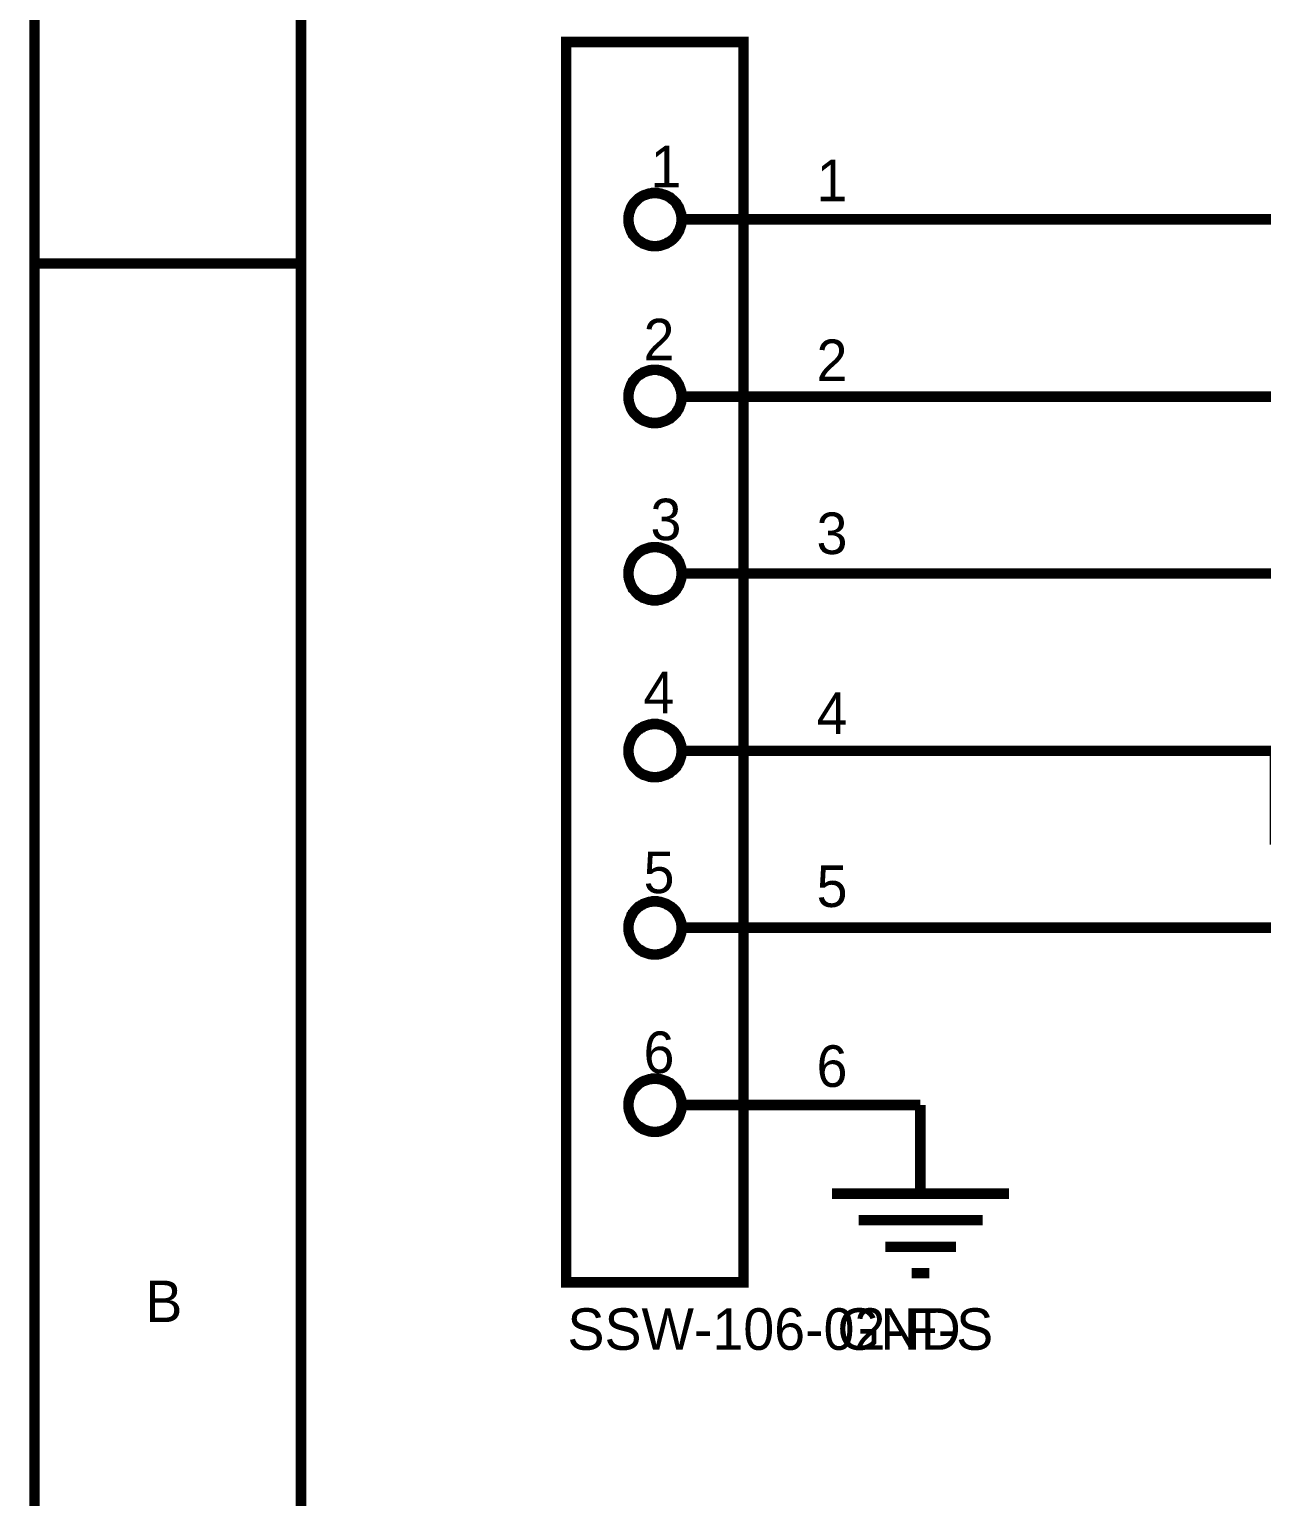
# Model space of a CAD drawing. Header units: inches. Extents: x 0 to 569, y 0 to 432.
# Drawn here: x -0.15 to 35.19, y 72.58 to 114.66 of the extents above; entities that cross this region are included whole.
import ezdxf

# ---------------------------------------------------------------- set-up
doc = ezdxf.new("R2010")
doc.units = ezdxf.units.IN
doc.layers.add('Sheet', color=255, linetype='Continuous')

msp = doc.modelspace()

# ---------------------------------------------------------------- linework, layer by layer
at = {"layer": 'Sheet'}
for points in [[(0, 431.8, 0.3, 0.3, 0), (558.8, 431.8, 0.3, 0.3, 0), (558.8, 0, 0.3, 0.3, 0), (0, 0, 0.3, 0.3, 0), (0, 431.8, 0.3, 0.3, 0)], [(0, 431.8, 0.0991, 0.0991, 0), (0, 0, 0.0991, 0.0991, 0), (558.8, 0, 0.0991, 0.0991, 0), (558.8, 431.8, 0.0991, 0.0991, 0), (0, 431.8, 0.0991, 0.0991, 0), (0, 431.8, 0.0991, 0.0991, 0)], [(7.64, 424.16, 0.3, 0.3, 0), (551.185, 424.16, 0.3, 0.3, 0), (551.185, 7.615, 0.3, 0.3, 0), (7.64, 7.615, 0.3, 0.3, 0), (7.64, 424.16, 0.3, 0.3, 0)], [(7.64, 424.16, 0.0991, 0.0991, 0), (7.64, 7.615, 0.0991, 0.0991, 0), (551.185, 7.615, 0.0991, 0.0991, 0), (551.185, 424.16, 0.0991, 0.0991, 0), (7.64, 424.16, 0.0991, 0.0991, 0), (7.64, 424.16, 0.0991, 0.0991, 0)], [(15.242, 114.3, 0.3, 0.3, 0), (20.327, 114.3, 0.3, 0.3, 0), (20.327, 78.73, 0.3, 0.3, 0), (15.242, 78.73, 0.3, 0.3, 0), (15.242, 114.3, 0.3, 0.3, 0)], [(15.242, 114.3, 0.0991, 0.0991, 0), (15.242, 78.73, 0.0991, 0.0991, 0), (20.327, 78.73, 0.0991, 0.0991, 0), (20.327, 114.3, 0.0991, 0.0991, 0), (15.242, 114.3, 0.0991, 0.0991, 0), (15.242, 114.3, 0.0991, 0.0991, 0)]]:
    msp.add_lwpolyline(points, format="xyseb", close=True, dxfattribs=at)
for points in [[(0, 0.025, 0.3, 0.3, 0), (0, 431.8, 0.3, 0.3, 0)], [(7.64, 7.64, 0.3, 0.3, 0), (7.64, 424.16, 0.3, 0.3, 0)], [(25.4, 88.9, 0.3, 0.3, 0), (43.185, 88.9, 0.3, 0.3, 0), (43.185, 121.915, 0.3, 0.3, 0), (53.342, 121.915, 0.3, 0.3, 0), (53.342, 119.373, 0.3, 0.3, 0)], [(17.028, 109.215, 0.3, 0.3, 0), (17.028, 109.252, 0.3, 0.3, 0), (17.028, 109.289, 0.3, 0.3, 0), (17.041, 109.327, 0.3, 0.3, 0), (17.041, 109.364, 0.3, 0.3, 0), (17.053, 109.401, 0.3, 0.3, 0), (17.066, 109.438, 0.3, 0.3, 0), (17.078, 109.475, 0.3, 0.3, 0), (17.09, 109.513, 0.3, 0.3, 0), (17.103, 109.55, 0.3, 0.3, 0), (17.115, 109.575, 0.3, 0.3, 0), (17.14, 109.612, 0.3, 0.3, 0), (17.152, 109.637, 0.3, 0.3, 0), (17.177, 109.674, 0.3, 0.3, 0), (17.202, 109.699, 0.3, 0.3, 0), (17.227, 109.724, 0.3, 0.3, 0), (17.252, 109.748, 0.3, 0.3, 0), (17.276, 109.773, 0.3, 0.3, 0), (17.301, 109.798, 0.3, 0.3, 0), (17.326, 109.823, 0.3, 0.3, 0), (17.363, 109.848, 0.3, 0.3, 0), (17.388, 109.86, 0.3, 0.3, 0), (17.425, 109.885, 0.3, 0.3, 0), (17.45, 109.897, 0.3, 0.3, 0), (17.487, 109.91, 0.3, 0.3, 0), (17.525, 109.922, 0.3, 0.3, 0), (17.562, 109.934, 0.3, 0.3, 0), (17.599, 109.947, 0.3, 0.3, 0), (17.636, 109.959, 0.3, 0.3, 0), (17.673, 109.959, 0.3, 0.3, 0), (17.711, 109.972, 0.3, 0.3, 0), (17.748, 109.972, 0.3, 0.3, 0), (17.785, 109.972, 0.3, 0.3, 0)], [(17.785, 109.972, 0.3, 0.3, 0), (17.785, 109.972, 0.3, 0.3, 0)], [(17.785, 109.972, 0.3, 0.3, 0), (17.822, 109.972, 0.3, 0.3, 0), (17.859, 109.972, 0.3, 0.3, 0), (17.897, 109.959, 0.3, 0.3, 0), (17.934, 109.959, 0.3, 0.3, 0), (17.971, 109.947, 0.3, 0.3, 0), (18.008, 109.934, 0.3, 0.3, 0), (18.045, 109.922, 0.3, 0.3, 0), (18.083, 109.91, 0.3, 0.3, 0), (18.12, 109.897, 0.3, 0.3, 0), (18.145, 109.885, 0.3, 0.3, 0), (18.182, 109.86, 0.3, 0.3, 0), (18.219, 109.848, 0.3, 0.3, 0), (18.244, 109.823, 0.3, 0.3, 0), (18.269, 109.798, 0.3, 0.3, 0), (18.306, 109.773, 0.3, 0.3, 0), (18.331, 109.748, 0.3, 0.3, 0), (18.355, 109.724, 0.3, 0.3, 0), (18.38, 109.699, 0.3, 0.3, 0), (18.405, 109.674, 0.3, 0.3, 0), (18.417, 109.637, 0.3, 0.3, 0), (18.442, 109.612, 0.3, 0.3, 0), (18.455, 109.575, 0.3, 0.3, 0), (18.479, 109.55, 0.3, 0.3, 0), (18.492, 109.513, 0.3, 0.3, 0), (18.504, 109.475, 0.3, 0.3, 0), (18.517, 109.438, 0.3, 0.3, 0), (18.529, 109.401, 0.3, 0.3, 0), (18.542, 109.364, 0.3, 0.3, 0), (18.542, 109.327, 0.3, 0.3, 0), (18.554, 109.289, 0.3, 0.3, 0), (18.554, 109.252, 0.3, 0.3, 0), (18.554, 109.215, 0.3, 0.3, 0)], [(17.785, 108.446, 0.3, 0.3, 0), (17.748, 108.446, 0.3, 0.3, 0), (17.711, 108.446, 0.3, 0.3, 0), (17.673, 108.458, 0.3, 0.3, 0), (17.636, 108.458, 0.3, 0.3, 0), (17.599, 108.471, 0.3, 0.3, 0), (17.562, 108.483, 0.3, 0.3, 0), (17.525, 108.496, 0.3, 0.3, 0), (17.487, 108.508, 0.3, 0.3, 0), (17.45, 108.521, 0.3, 0.3, 0), (17.425, 108.545, 0.3, 0.3, 0), (17.388, 108.558, 0.3, 0.3, 0), (17.363, 108.583, 0.3, 0.3, 0), (17.326, 108.595, 0.3, 0.3, 0), (17.301, 108.62, 0.3, 0.3, 0), (17.276, 108.645, 0.3, 0.3, 0), (17.252, 108.669, 0.3, 0.3, 0), (17.227, 108.694, 0.3, 0.3, 0), (17.202, 108.731, 0.3, 0.3, 0), (17.177, 108.756, 0.3, 0.3, 0), (17.152, 108.781, 0.3, 0.3, 0), (17.14, 108.818, 0.3, 0.3, 0), (17.115, 108.855, 0.3, 0.3, 0), (17.103, 108.88, 0.3, 0.3, 0), (17.09, 108.917, 0.3, 0.3, 0), (17.078, 108.955, 0.3, 0.3, 0), (17.066, 108.992, 0.3, 0.3, 0), (17.053, 109.029, 0.3, 0.3, 0), (17.041, 109.066, 0.3, 0.3, 0), (17.041, 109.103, 0.3, 0.3, 0), (17.028, 109.141, 0.3, 0.3, 0), (17.028, 109.178, 0.3, 0.3, 0), (17.028, 109.215, 0.3, 0.3, 0)], [(17.028, 109.215, 0.3, 0.3, 0), (17.028, 109.215, 0.3, 0.3, 0)], [(18.554, 109.215, 0.3, 0.3, 0), (18.554, 109.178, 0.3, 0.3, 0), (18.554, 109.141, 0.3, 0.3, 0), (18.542, 109.103, 0.3, 0.3, 0), (18.542, 109.066, 0.3, 0.3, 0), (18.529, 109.029, 0.3, 0.3, 0), (18.517, 108.992, 0.3, 0.3, 0), (18.504, 108.955, 0.3, 0.3, 0), (18.492, 108.917, 0.3, 0.3, 0), (18.479, 108.88, 0.3, 0.3, 0), (18.455, 108.855, 0.3, 0.3, 0), (18.442, 108.818, 0.3, 0.3, 0), (18.417, 108.781, 0.3, 0.3, 0), (18.405, 108.756, 0.3, 0.3, 0), (18.38, 108.731, 0.3, 0.3, 0), (18.355, 108.694, 0.3, 0.3, 0), (18.331, 108.669, 0.3, 0.3, 0), (18.306, 108.645, 0.3, 0.3, 0), (18.269, 108.62, 0.3, 0.3, 0), (18.244, 108.595, 0.3, 0.3, 0), (18.219, 108.583, 0.3, 0.3, 0), (18.182, 108.558, 0.3, 0.3, 0), (18.145, 108.545, 0.3, 0.3, 0), (18.12, 108.521, 0.3, 0.3, 0), (18.083, 108.508, 0.3, 0.3, 0), (18.045, 108.496, 0.3, 0.3, 0), (18.008, 108.483, 0.3, 0.3, 0), (17.971, 108.471, 0.3, 0.3, 0), (17.934, 108.458, 0.3, 0.3, 0), (17.897, 108.458, 0.3, 0.3, 0), (17.859, 108.446, 0.3, 0.3, 0), (17.822, 108.446, 0.3, 0.3, 0), (17.785, 108.446, 0.3, 0.3, 0)], [(18.554, 109.215, 0.3, 0.3, 0), (18.554, 109.215, 0.3, 0.3, 0), (18.554, 109.215, 0.3, 0.3, 0), (18.554, 109.215, 0.3, 0.3, 0), (18.554, 109.215, 0.3, 0.3, 0), (18.554, 109.215, 0.3, 0.3, 0), (18.554, 109.215, 0.3, 0.3, 0), (18.554, 109.215, 0.3, 0.3, 0), (18.554, 109.215, 0.3, 0.3, 0), (18.554, 109.215, 0.3, 0.3, 0), (18.554, 109.215, 0.3, 0.3, 0), (18.554, 109.215, 0.3, 0.3, 0), (18.554, 109.215, 0.3, 0.3, 0), (18.554, 109.215, 0.3, 0.3, 0), (18.554, 109.215, 0.3, 0.3, 0), (18.554, 109.215, 0.3, 0.3, 0), (18.554, 109.215, 0.3, 0.3, 0), (18.554, 109.215, 0.3, 0.3, 0), (18.554, 109.215, 0.3, 0.3, 0), (18.554, 109.215, 0.3, 0.3, 0), (18.554, 109.215, 0.3, 0.3, 0), (18.554, 109.215, 0.3, 0.3, 0), (18.554, 109.215, 0.3, 0.3, 0), (18.554, 109.215, 0.3, 0.3, 0), (18.554, 109.215, 0.3, 0.3, 0), (18.554, 109.215, 0.3, 0.3, 0), (18.554, 109.215, 0.3, 0.3, 0), (18.554, 109.215, 0.3, 0.3, 0), (18.554, 109.215, 0.3, 0.3, 0), (18.554, 109.215, 0.3, 0.3, 0), (18.554, 109.215, 0.3, 0.3, 0), (18.554, 109.215, 0.3, 0.3, 0), (18.554, 109.215, 0.3, 0.3, 0)], [(18.554, 109.215, 0.3, 0.3, 0), (18.554, 109.215, 0.3, 0.3, 0)], [(18.554, 109.215, 0.3, 0.3, 0), (20.327, 109.215, 0.3, 0.3, 0)], [(20.327, 109.215, 0.3, 0.3, 0), (25.4, 109.215, 0.3, 0.3, 0)], [(25.4, 109.215, 0.3, 0.3, 0), (40.642, 109.215, 0.3, 0.3, 0), (40.642, 106.673, 0.3, 0.3, 0), (45.727, 106.673, 0.3, 0.3, 0)], [(0, 107.95, 0.3, 0.3, 0), (7.627, 107.95, 0.3, 0.3, 0)], [(7.627, 107.95, 0.3, 0.3, 0), (0, 107.95, 0.3, 0.3, 0)], [(17.028, 104.13, 0.3, 0.3, 0), (17.028, 104.167, 0.3, 0.3, 0), (17.028, 104.204, 0.3, 0.3, 0), (17.041, 104.242, 0.3, 0.3, 0), (17.041, 104.279, 0.3, 0.3, 0), (17.053, 104.316, 0.3, 0.3, 0), (17.066, 104.353, 0.3, 0.3, 0), (17.078, 104.391, 0.3, 0.3, 0), (17.09, 104.428, 0.3, 0.3, 0), (17.103, 104.465, 0.3, 0.3, 0), (17.115, 104.49, 0.3, 0.3, 0), (17.14, 104.527, 0.3, 0.3, 0), (17.152, 104.564, 0.3, 0.3, 0), (17.177, 104.589, 0.3, 0.3, 0), (17.202, 104.614, 0.3, 0.3, 0), (17.227, 104.651, 0.3, 0.3, 0), (17.252, 104.676, 0.3, 0.3, 0), (17.276, 104.701, 0.3, 0.3, 0), (17.301, 104.725, 0.3, 0.3, 0), (17.326, 104.75, 0.3, 0.3, 0), (17.363, 104.763, 0.3, 0.3, 0), (17.388, 104.787, 0.3, 0.3, 0), (17.425, 104.8, 0.3, 0.3, 0), (17.45, 104.825, 0.3, 0.3, 0), (17.487, 104.837, 0.3, 0.3, 0), (17.525, 104.849, 0.3, 0.3, 0), (17.562, 104.862, 0.3, 0.3, 0), (17.599, 104.874, 0.3, 0.3, 0), (17.636, 104.887, 0.3, 0.3, 0), (17.673, 104.887, 0.3, 0.3, 0), (17.711, 104.899, 0.3, 0.3, 0), (17.748, 104.899, 0.3, 0.3, 0), (17.785, 104.899, 0.3, 0.3, 0)], [(17.785, 104.899, 0.3, 0.3, 0), (17.785, 104.899, 0.3, 0.3, 0)], [(17.785, 104.899, 0.3, 0.3, 0), (17.822, 104.899, 0.3, 0.3, 0), (17.859, 104.899, 0.3, 0.3, 0), (17.897, 104.887, 0.3, 0.3, 0), (17.934, 104.887, 0.3, 0.3, 0), (17.971, 104.874, 0.3, 0.3, 0), (18.008, 104.862, 0.3, 0.3, 0), (18.045, 104.849, 0.3, 0.3, 0), (18.083, 104.837, 0.3, 0.3, 0), (18.12, 104.825, 0.3, 0.3, 0), (18.145, 104.8, 0.3, 0.3, 0), (18.182, 104.787, 0.3, 0.3, 0), (18.219, 104.763, 0.3, 0.3, 0), (18.244, 104.75, 0.3, 0.3, 0), (18.269, 104.725, 0.3, 0.3, 0), (18.306, 104.701, 0.3, 0.3, 0), (18.331, 104.676, 0.3, 0.3, 0), (18.355, 104.651, 0.3, 0.3, 0), (18.38, 104.614, 0.3, 0.3, 0), (18.405, 104.589, 0.3, 0.3, 0), (18.417, 104.564, 0.3, 0.3, 0), (18.442, 104.527, 0.3, 0.3, 0), (18.455, 104.49, 0.3, 0.3, 0), (18.479, 104.465, 0.3, 0.3, 0), (18.492, 104.428, 0.3, 0.3, 0), (18.504, 104.391, 0.3, 0.3, 0), (18.517, 104.353, 0.3, 0.3, 0), (18.529, 104.316, 0.3, 0.3, 0), (18.542, 104.279, 0.3, 0.3, 0), (18.542, 104.242, 0.3, 0.3, 0), (18.554, 104.204, 0.3, 0.3, 0), (18.554, 104.167, 0.3, 0.3, 0), (18.554, 104.13, 0.3, 0.3, 0)], [(17.785, 103.374, 0.3, 0.3, 0), (17.748, 103.374, 0.3, 0.3, 0), (17.711, 103.374, 0.3, 0.3, 0), (17.673, 103.386, 0.3, 0.3, 0), (17.636, 103.386, 0.3, 0.3, 0), (17.599, 103.398, 0.3, 0.3, 0), (17.562, 103.411, 0.3, 0.3, 0), (17.525, 103.423, 0.3, 0.3, 0), (17.487, 103.436, 0.3, 0.3, 0), (17.45, 103.448, 0.3, 0.3, 0), (17.425, 103.46, 0.3, 0.3, 0), (17.388, 103.485, 0.3, 0.3, 0), (17.363, 103.498, 0.3, 0.3, 0), (17.326, 103.522, 0.3, 0.3, 0), (17.301, 103.547, 0.3, 0.3, 0), (17.276, 103.572, 0.3, 0.3, 0), (17.252, 103.597, 0.3, 0.3, 0), (17.227, 103.622, 0.3, 0.3, 0), (17.202, 103.646, 0.3, 0.3, 0), (17.177, 103.671, 0.3, 0.3, 0), (17.152, 103.708, 0.3, 0.3, 0), (17.14, 103.733, 0.3, 0.3, 0), (17.115, 103.77, 0.3, 0.3, 0), (17.103, 103.795, 0.3, 0.3, 0), (17.09, 103.832, 0.3, 0.3, 0), (17.078, 103.87, 0.3, 0.3, 0), (17.066, 103.907, 0.3, 0.3, 0), (17.053, 103.944, 0.3, 0.3, 0), (17.041, 103.981, 0.3, 0.3, 0), (17.041, 104.018, 0.3, 0.3, 0), (17.028, 104.056, 0.3, 0.3, 0), (17.028, 104.093, 0.3, 0.3, 0), (17.028, 104.13, 0.3, 0.3, 0)], [(17.028, 104.13, 0.3, 0.3, 0), (17.028, 104.13, 0.3, 0.3, 0)], [(18.554, 104.13, 0.3, 0.3, 0), (18.554, 104.093, 0.3, 0.3, 0), (18.554, 104.056, 0.3, 0.3, 0), (18.542, 104.018, 0.3, 0.3, 0), (18.542, 103.981, 0.3, 0.3, 0), (18.529, 103.944, 0.3, 0.3, 0), (18.517, 103.907, 0.3, 0.3, 0), (18.504, 103.87, 0.3, 0.3, 0), (18.492, 103.832, 0.3, 0.3, 0), (18.479, 103.795, 0.3, 0.3, 0), (18.455, 103.77, 0.3, 0.3, 0), (18.442, 103.733, 0.3, 0.3, 0), (18.417, 103.708, 0.3, 0.3, 0), (18.405, 103.671, 0.3, 0.3, 0), (18.38, 103.646, 0.3, 0.3, 0), (18.355, 103.622, 0.3, 0.3, 0), (18.331, 103.597, 0.3, 0.3, 0), (18.306, 103.572, 0.3, 0.3, 0), (18.269, 103.547, 0.3, 0.3, 0), (18.244, 103.522, 0.3, 0.3, 0), (18.219, 103.498, 0.3, 0.3, 0), (18.182, 103.485, 0.3, 0.3, 0), (18.145, 103.46, 0.3, 0.3, 0), (18.12, 103.448, 0.3, 0.3, 0), (18.083, 103.436, 0.3, 0.3, 0), (18.045, 103.423, 0.3, 0.3, 0), (18.008, 103.411, 0.3, 0.3, 0), (17.971, 103.398, 0.3, 0.3, 0), (17.934, 103.386, 0.3, 0.3, 0), (17.897, 103.386, 0.3, 0.3, 0), (17.859, 103.374, 0.3, 0.3, 0), (17.822, 103.374, 0.3, 0.3, 0), (17.785, 103.374, 0.3, 0.3, 0)], [(18.554, 104.13, 0.3, 0.3, 0), (18.554, 104.13, 0.3, 0.3, 0), (18.554, 104.13, 0.3, 0.3, 0), (18.554, 104.13, 0.3, 0.3, 0), (18.554, 104.13, 0.3, 0.3, 0), (18.554, 104.13, 0.3, 0.3, 0), (18.554, 104.13, 0.3, 0.3, 0), (18.554, 104.13, 0.3, 0.3, 0), (18.554, 104.13, 0.3, 0.3, 0), (18.554, 104.13, 0.3, 0.3, 0), (18.554, 104.13, 0.3, 0.3, 0), (18.554, 104.13, 0.3, 0.3, 0), (18.554, 104.13, 0.3, 0.3, 0), (18.554, 104.13, 0.3, 0.3, 0), (18.554, 104.13, 0.3, 0.3, 0), (18.554, 104.13, 0.3, 0.3, 0), (18.554, 104.13, 0.3, 0.3, 0), (18.554, 104.13, 0.3, 0.3, 0), (18.554, 104.13, 0.3, 0.3, 0), (18.554, 104.13, 0.3, 0.3, 0), (18.554, 104.13, 0.3, 0.3, 0), (18.554, 104.13, 0.3, 0.3, 0), (18.554, 104.13, 0.3, 0.3, 0), (18.554, 104.13, 0.3, 0.3, 0), (18.554, 104.13, 0.3, 0.3, 0), (18.554, 104.13, 0.3, 0.3, 0), (18.554, 104.13, 0.3, 0.3, 0), (18.554, 104.13, 0.3, 0.3, 0), (18.554, 104.13, 0.3, 0.3, 0), (18.554, 104.13, 0.3, 0.3, 0), (18.554, 104.13, 0.3, 0.3, 0), (18.554, 104.13, 0.3, 0.3, 0), (18.554, 104.13, 0.3, 0.3, 0)], [(18.554, 104.13, 0.3, 0.3, 0), (18.554, 104.13, 0.3, 0.3, 0)], [(18.554, 104.13, 0.3, 0.3, 0), (20.327, 104.13, 0.3, 0.3, 0)], [(20.327, 104.13, 0.3, 0.3, 0), (25.4, 104.13, 0.3, 0.3, 0)], [(25.4, 104.13, 0.3, 0.3, 0), (48.27, 104.13, 0.3, 0.3, 0)], [(17.028, 99.058, 0.3, 0.3, 0), (17.028, 99.095, 0.3, 0.3, 0), (17.028, 99.132, 0.3, 0.3, 0), (17.041, 99.169, 0.3, 0.3, 0), (17.041, 99.206, 0.3, 0.3, 0), (17.053, 99.244, 0.3, 0.3, 0), (17.066, 99.281, 0.3, 0.3, 0), (17.078, 99.318, 0.3, 0.3, 0), (17.09, 99.355, 0.3, 0.3, 0), (17.103, 99.392, 0.3, 0.3, 0), (17.115, 99.417, 0.3, 0.3, 0), (17.14, 99.454, 0.3, 0.3, 0), (17.152, 99.479, 0.3, 0.3, 0), (17.177, 99.516, 0.3, 0.3, 0), (17.202, 99.541, 0.3, 0.3, 0), (17.227, 99.566, 0.3, 0.3, 0), (17.252, 99.591, 0.3, 0.3, 0), (17.276, 99.616, 0.3, 0.3, 0), (17.301, 99.64, 0.3, 0.3, 0), (17.326, 99.665, 0.3, 0.3, 0), (17.363, 99.69, 0.3, 0.3, 0), (17.388, 99.702, 0.3, 0.3, 0), (17.425, 99.727, 0.3, 0.3, 0), (17.45, 99.74, 0.3, 0.3, 0), (17.487, 99.752, 0.3, 0.3, 0), (17.525, 99.764, 0.3, 0.3, 0), (17.562, 99.777, 0.3, 0.3, 0), (17.599, 99.789, 0.3, 0.3, 0), (17.636, 99.802, 0.3, 0.3, 0), (17.673, 99.802, 0.3, 0.3, 0), (17.711, 99.814, 0.3, 0.3, 0), (17.748, 99.814, 0.3, 0.3, 0), (17.785, 99.814, 0.3, 0.3, 0)], [(17.785, 99.814, 0.3, 0.3, 0), (17.785, 99.814, 0.3, 0.3, 0)], [(17.785, 99.814, 0.3, 0.3, 0), (17.822, 99.814, 0.3, 0.3, 0), (17.859, 99.814, 0.3, 0.3, 0), (17.897, 99.802, 0.3, 0.3, 0), (17.934, 99.802, 0.3, 0.3, 0), (17.971, 99.789, 0.3, 0.3, 0), (18.008, 99.777, 0.3, 0.3, 0), (18.045, 99.764, 0.3, 0.3, 0), (18.083, 99.752, 0.3, 0.3, 0), (18.12, 99.74, 0.3, 0.3, 0), (18.145, 99.727, 0.3, 0.3, 0), (18.182, 99.702, 0.3, 0.3, 0), (18.219, 99.69, 0.3, 0.3, 0), (18.244, 99.665, 0.3, 0.3, 0), (18.269, 99.64, 0.3, 0.3, 0), (18.306, 99.616, 0.3, 0.3, 0), (18.331, 99.591, 0.3, 0.3, 0), (18.355, 99.566, 0.3, 0.3, 0), (18.38, 99.541, 0.3, 0.3, 0), (18.405, 99.516, 0.3, 0.3, 0), (18.417, 99.479, 0.3, 0.3, 0), (18.442, 99.454, 0.3, 0.3, 0), (18.455, 99.417, 0.3, 0.3, 0), (18.479, 99.392, 0.3, 0.3, 0), (18.492, 99.355, 0.3, 0.3, 0), (18.504, 99.318, 0.3, 0.3, 0), (18.517, 99.281, 0.3, 0.3, 0), (18.529, 99.244, 0.3, 0.3, 0), (18.542, 99.206, 0.3, 0.3, 0), (18.542, 99.169, 0.3, 0.3, 0), (18.554, 99.132, 0.3, 0.3, 0), (18.554, 99.095, 0.3, 0.3, 0), (18.554, 99.058, 0.3, 0.3, 0)], [(17.785, 98.289, 0.3, 0.3, 0), (17.748, 98.289, 0.3, 0.3, 0), (17.711, 98.289, 0.3, 0.3, 0), (17.673, 98.301, 0.3, 0.3, 0), (17.636, 98.301, 0.3, 0.3, 0), (17.599, 98.313, 0.3, 0.3, 0), (17.562, 98.326, 0.3, 0.3, 0), (17.525, 98.338, 0.3, 0.3, 0), (17.487, 98.351, 0.3, 0.3, 0), (17.45, 98.363, 0.3, 0.3, 0), (17.425, 98.388, 0.3, 0.3, 0), (17.388, 98.4, 0.3, 0.3, 0), (17.363, 98.425, 0.3, 0.3, 0), (17.326, 98.437, 0.3, 0.3, 0), (17.301, 98.462, 0.3, 0.3, 0), (17.276, 98.487, 0.3, 0.3, 0), (17.252, 98.512, 0.3, 0.3, 0), (17.227, 98.537, 0.3, 0.3, 0), (17.202, 98.574, 0.3, 0.3, 0), (17.177, 98.599, 0.3, 0.3, 0), (17.152, 98.623, 0.3, 0.3, 0), (17.14, 98.661, 0.3, 0.3, 0), (17.115, 98.698, 0.3, 0.3, 0), (17.103, 98.723, 0.3, 0.3, 0), (17.09, 98.76, 0.3, 0.3, 0), (17.078, 98.797, 0.3, 0.3, 0), (17.066, 98.834, 0.3, 0.3, 0), (17.053, 98.871, 0.3, 0.3, 0), (17.041, 98.909, 0.3, 0.3, 0), (17.041, 98.946, 0.3, 0.3, 0), (17.028, 98.983, 0.3, 0.3, 0), (17.028, 99.02, 0.3, 0.3, 0), (17.028, 99.058, 0.3, 0.3, 0)], [(17.028, 99.058, 0.3, 0.3, 0), (17.028, 99.058, 0.3, 0.3, 0)], [(18.554, 99.058, 0.3, 0.3, 0), (18.554, 99.02, 0.3, 0.3, 0), (18.554, 98.983, 0.3, 0.3, 0), (18.542, 98.946, 0.3, 0.3, 0), (18.542, 98.909, 0.3, 0.3, 0), (18.529, 98.871, 0.3, 0.3, 0), (18.517, 98.834, 0.3, 0.3, 0), (18.504, 98.797, 0.3, 0.3, 0), (18.492, 98.76, 0.3, 0.3, 0), (18.479, 98.723, 0.3, 0.3, 0), (18.455, 98.698, 0.3, 0.3, 0), (18.442, 98.661, 0.3, 0.3, 0), (18.417, 98.623, 0.3, 0.3, 0), (18.405, 98.599, 0.3, 0.3, 0), (18.38, 98.574, 0.3, 0.3, 0), (18.355, 98.537, 0.3, 0.3, 0), (18.331, 98.512, 0.3, 0.3, 0), (18.306, 98.487, 0.3, 0.3, 0), (18.269, 98.462, 0.3, 0.3, 0), (18.244, 98.437, 0.3, 0.3, 0), (18.219, 98.425, 0.3, 0.3, 0), (18.182, 98.4, 0.3, 0.3, 0), (18.145, 98.388, 0.3, 0.3, 0), (18.12, 98.363, 0.3, 0.3, 0), (18.083, 98.351, 0.3, 0.3, 0), (18.045, 98.338, 0.3, 0.3, 0), (18.008, 98.326, 0.3, 0.3, 0), (17.971, 98.313, 0.3, 0.3, 0), (17.934, 98.301, 0.3, 0.3, 0), (17.897, 98.301, 0.3, 0.3, 0), (17.859, 98.289, 0.3, 0.3, 0), (17.822, 98.289, 0.3, 0.3, 0), (17.785, 98.289, 0.3, 0.3, 0)], [(18.554, 99.058, 0.3, 0.3, 0), (18.554, 99.058, 0.3, 0.3, 0), (18.554, 99.058, 0.3, 0.3, 0), (18.554, 99.058, 0.3, 0.3, 0), (18.554, 99.058, 0.3, 0.3, 0), (18.554, 99.058, 0.3, 0.3, 0), (18.554, 99.058, 0.3, 0.3, 0), (18.554, 99.058, 0.3, 0.3, 0), (18.554, 99.058, 0.3, 0.3, 0), (18.554, 99.058, 0.3, 0.3, 0), (18.554, 99.058, 0.3, 0.3, 0), (18.554, 99.058, 0.3, 0.3, 0), (18.554, 99.058, 0.3, 0.3, 0), (18.554, 99.058, 0.3, 0.3, 0), (18.554, 99.058, 0.3, 0.3, 0), (18.554, 99.058, 0.3, 0.3, 0), (18.554, 99.058, 0.3, 0.3, 0), (18.554, 99.058, 0.3, 0.3, 0), (18.554, 99.058, 0.3, 0.3, 0), (18.554, 99.058, 0.3, 0.3, 0), (18.554, 99.058, 0.3, 0.3, 0), (18.554, 99.058, 0.3, 0.3, 0), (18.554, 99.058, 0.3, 0.3, 0), (18.554, 99.058, 0.3, 0.3, 0), (18.554, 99.058, 0.3, 0.3, 0), (18.554, 99.058, 0.3, 0.3, 0), (18.554, 99.058, 0.3, 0.3, 0), (18.554, 99.058, 0.3, 0.3, 0), (18.554, 99.058, 0.3, 0.3, 0), (18.554, 99.058, 0.3, 0.3, 0), (18.554, 99.058, 0.3, 0.3, 0), (18.554, 99.058, 0.3, 0.3, 0), (18.554, 99.058, 0.3, 0.3, 0)], [(18.554, 99.058, 0.3, 0.3, 0), (18.554, 99.058, 0.3, 0.3, 0)], [(18.554, 99.058, 0.3, 0.3, 0), (20.327, 99.058, 0.3, 0.3, 0)], [(20.327, 99.058, 0.3, 0.3, 0), (25.4, 99.058, 0.3, 0.3, 0)], [(25.4, 99.058, 0.3, 0.3, 0), (40.642, 99.058, 0.3, 0.3, 0), (40.642, 93.973, 0.3, 0.3, 0), (55.885, 93.973, 0.3, 0.3, 0)], [(17.028, 93.973, 0.3, 0.3, 0), (17.028, 94.01, 0.3, 0.3, 0), (17.028, 94.047, 0.3, 0.3, 0), (17.041, 94.084, 0.3, 0.3, 0), (17.041, 94.121, 0.3, 0.3, 0), (17.053, 94.159, 0.3, 0.3, 0), (17.066, 94.196, 0.3, 0.3, 0), (17.078, 94.233, 0.3, 0.3, 0), (17.09, 94.27, 0.3, 0.3, 0), (17.103, 94.307, 0.3, 0.3, 0), (17.115, 94.332, 0.3, 0.3, 0), (17.14, 94.369, 0.3, 0.3, 0), (17.152, 94.407, 0.3, 0.3, 0), (17.177, 94.431, 0.3, 0.3, 0), (17.202, 94.456, 0.3, 0.3, 0), (17.227, 94.493, 0.3, 0.3, 0), (17.252, 94.518, 0.3, 0.3, 0), (17.276, 94.543, 0.3, 0.3, 0), (17.301, 94.568, 0.3, 0.3, 0), (17.326, 94.593, 0.3, 0.3, 0), (17.363, 94.605, 0.3, 0.3, 0), (17.388, 94.63, 0.3, 0.3, 0), (17.425, 94.642, 0.3, 0.3, 0), (17.45, 94.667, 0.3, 0.3, 0), (17.487, 94.679, 0.3, 0.3, 0), (17.525, 94.692, 0.3, 0.3, 0), (17.562, 94.704, 0.3, 0.3, 0), (17.599, 94.717, 0.3, 0.3, 0), (17.636, 94.729, 0.3, 0.3, 0), (17.673, 94.729, 0.3, 0.3, 0), (17.711, 94.742, 0.3, 0.3, 0), (17.748, 94.742, 0.3, 0.3, 0), (17.785, 94.742, 0.3, 0.3, 0)], [(17.785, 94.742, 0.3, 0.3, 0), (17.785, 94.742, 0.3, 0.3, 0)], [(17.785, 94.742, 0.3, 0.3, 0), (17.822, 94.742, 0.3, 0.3, 0), (17.859, 94.742, 0.3, 0.3, 0), (17.897, 94.729, 0.3, 0.3, 0), (17.934, 94.729, 0.3, 0.3, 0), (17.971, 94.717, 0.3, 0.3, 0), (18.008, 94.704, 0.3, 0.3, 0), (18.045, 94.692, 0.3, 0.3, 0), (18.083, 94.679, 0.3, 0.3, 0), (18.12, 94.667, 0.3, 0.3, 0), (18.145, 94.642, 0.3, 0.3, 0), (18.182, 94.63, 0.3, 0.3, 0), (18.219, 94.605, 0.3, 0.3, 0), (18.244, 94.593, 0.3, 0.3, 0), (18.269, 94.568, 0.3, 0.3, 0), (18.306, 94.543, 0.3, 0.3, 0), (18.331, 94.518, 0.3, 0.3, 0), (18.355, 94.493, 0.3, 0.3, 0), (18.38, 94.456, 0.3, 0.3, 0), (18.405, 94.431, 0.3, 0.3, 0), (18.417, 94.407, 0.3, 0.3, 0), (18.442, 94.369, 0.3, 0.3, 0), (18.455, 94.332, 0.3, 0.3, 0), (18.479, 94.307, 0.3, 0.3, 0), (18.492, 94.27, 0.3, 0.3, 0), (18.504, 94.233, 0.3, 0.3, 0), (18.517, 94.196, 0.3, 0.3, 0), (18.529, 94.159, 0.3, 0.3, 0), (18.542, 94.121, 0.3, 0.3, 0), (18.542, 94.084, 0.3, 0.3, 0), (18.554, 94.047, 0.3, 0.3, 0), (18.554, 94.01, 0.3, 0.3, 0), (18.554, 93.973, 0.3, 0.3, 0)], [(17.785, 93.216, 0.3, 0.3, 0), (17.748, 93.216, 0.3, 0.3, 0), (17.711, 93.216, 0.3, 0.3, 0), (17.673, 93.228, 0.3, 0.3, 0), (17.636, 93.228, 0.3, 0.3, 0), (17.599, 93.241, 0.3, 0.3, 0), (17.562, 93.253, 0.3, 0.3, 0), (17.525, 93.266, 0.3, 0.3, 0), (17.487, 93.278, 0.3, 0.3, 0), (17.45, 93.29, 0.3, 0.3, 0), (17.425, 93.303, 0.3, 0.3, 0), (17.388, 93.328, 0.3, 0.3, 0), (17.363, 93.34, 0.3, 0.3, 0), (17.326, 93.365, 0.3, 0.3, 0), (17.301, 93.39, 0.3, 0.3, 0), (17.276, 93.414, 0.3, 0.3, 0), (17.252, 93.439, 0.3, 0.3, 0), (17.227, 93.464, 0.3, 0.3, 0), (17.202, 93.489, 0.3, 0.3, 0), (17.177, 93.514, 0.3, 0.3, 0), (17.152, 93.551, 0.3, 0.3, 0), (17.14, 93.576, 0.3, 0.3, 0), (17.115, 93.613, 0.3, 0.3, 0), (17.103, 93.638, 0.3, 0.3, 0), (17.09, 93.675, 0.3, 0.3, 0), (17.078, 93.712, 0.3, 0.3, 0), (17.066, 93.749, 0.3, 0.3, 0), (17.053, 93.787, 0.3, 0.3, 0), (17.041, 93.824, 0.3, 0.3, 0), (17.041, 93.861, 0.3, 0.3, 0), (17.028, 93.898, 0.3, 0.3, 0), (17.028, 93.935, 0.3, 0.3, 0), (17.028, 93.973, 0.3, 0.3, 0)], [(17.028, 93.973, 0.3, 0.3, 0), (17.028, 93.973, 0.3, 0.3, 0)], [(18.554, 93.973, 0.3, 0.3, 0), (18.554, 93.935, 0.3, 0.3, 0), (18.554, 93.898, 0.3, 0.3, 0), (18.542, 93.861, 0.3, 0.3, 0), (18.542, 93.824, 0.3, 0.3, 0), (18.529, 93.787, 0.3, 0.3, 0), (18.517, 93.749, 0.3, 0.3, 0), (18.504, 93.712, 0.3, 0.3, 0), (18.492, 93.675, 0.3, 0.3, 0), (18.479, 93.638, 0.3, 0.3, 0), (18.455, 93.613, 0.3, 0.3, 0), (18.442, 93.576, 0.3, 0.3, 0), (18.417, 93.551, 0.3, 0.3, 0), (18.405, 93.514, 0.3, 0.3, 0), (18.38, 93.489, 0.3, 0.3, 0), (18.355, 93.464, 0.3, 0.3, 0), (18.331, 93.439, 0.3, 0.3, 0), (18.306, 93.414, 0.3, 0.3, 0), (18.269, 93.39, 0.3, 0.3, 0), (18.244, 93.365, 0.3, 0.3, 0), (18.219, 93.34, 0.3, 0.3, 0), (18.182, 93.328, 0.3, 0.3, 0), (18.145, 93.303, 0.3, 0.3, 0), (18.12, 93.29, 0.3, 0.3, 0), (18.083, 93.278, 0.3, 0.3, 0), (18.045, 93.266, 0.3, 0.3, 0), (18.008, 93.253, 0.3, 0.3, 0), (17.971, 93.241, 0.3, 0.3, 0), (17.934, 93.228, 0.3, 0.3, 0), (17.897, 93.228, 0.3, 0.3, 0), (17.859, 93.216, 0.3, 0.3, 0), (17.822, 93.216, 0.3, 0.3, 0), (17.785, 93.216, 0.3, 0.3, 0)], [(18.554, 93.973, 0.3, 0.3, 0), (18.554, 93.973, 0.3, 0.3, 0), (18.554, 93.973, 0.3, 0.3, 0), (18.554, 93.973, 0.3, 0.3, 0), (18.554, 93.973, 0.3, 0.3, 0), (18.554, 93.973, 0.3, 0.3, 0), (18.554, 93.973, 0.3, 0.3, 0), (18.554, 93.973, 0.3, 0.3, 0), (18.554, 93.973, 0.3, 0.3, 0), (18.554, 93.973, 0.3, 0.3, 0), (18.554, 93.973, 0.3, 0.3, 0), (18.554, 93.973, 0.3, 0.3, 0), (18.554, 93.973, 0.3, 0.3, 0), (18.554, 93.973, 0.3, 0.3, 0), (18.554, 93.973, 0.3, 0.3, 0), (18.554, 93.973, 0.3, 0.3, 0), (18.554, 93.973, 0.3, 0.3, 0), (18.554, 93.973, 0.3, 0.3, 0), (18.554, 93.973, 0.3, 0.3, 0), (18.554, 93.973, 0.3, 0.3, 0), (18.554, 93.973, 0.3, 0.3, 0), (18.554, 93.973, 0.3, 0.3, 0), (18.554, 93.973, 0.3, 0.3, 0), (18.554, 93.973, 0.3, 0.3, 0), (18.554, 93.973, 0.3, 0.3, 0), (18.554, 93.973, 0.3, 0.3, 0), (18.554, 93.973, 0.3, 0.3, 0), (18.554, 93.973, 0.3, 0.3, 0), (18.554, 93.973, 0.3, 0.3, 0), (18.554, 93.973, 0.3, 0.3, 0), (18.554, 93.973, 0.3, 0.3, 0), (18.554, 93.973, 0.3, 0.3, 0), (18.554, 93.973, 0.3, 0.3, 0)], [(18.554, 93.973, 0.3, 0.3, 0), (18.554, 93.973, 0.3, 0.3, 0)], [(18.554, 93.973, 0.3, 0.3, 0), (20.327, 93.973, 0.3, 0.3, 0)], [(20.327, 93.973, 0.3, 0.3, 0), (25.4, 93.973, 0.3, 0.3, 0)], [(25.4, 93.973, 0.3, 0.3, 0), (35.57, 93.973, 0.3, 0.3, 0), (35.57, 91.43, 0.3, 0.3, 0), (40.642, 91.43, 0.3, 0.3, 0), (40.642, 83.815, 0.3, 0.3, 0), (60.97, 83.815, 0.3, 0.3, 0), (60.97, 81.273, 0.3, 0.3, 0)], [(17.028, 88.9, 0.3, 0.3, 0), (17.028, 88.937, 0.3, 0.3, 0), (17.028, 88.974, 0.3, 0.3, 0), (17.041, 89.012, 0.3, 0.3, 0), (17.041, 89.049, 0.3, 0.3, 0), (17.053, 89.086, 0.3, 0.3, 0), (17.066, 89.123, 0.3, 0.3, 0), (17.078, 89.16, 0.3, 0.3, 0), (17.09, 89.185, 0.3, 0.3, 0), (17.103, 89.222, 0.3, 0.3, 0), (17.115, 89.26, 0.3, 0.3, 0), (17.14, 89.284, 0.3, 0.3, 0), (17.152, 89.322, 0.3, 0.3, 0), (17.177, 89.346, 0.3, 0.3, 0), (17.202, 89.384, 0.3, 0.3, 0), (17.227, 89.408, 0.3, 0.3, 0), (17.252, 89.433, 0.3, 0.3, 0), (17.276, 89.458, 0.3, 0.3, 0), (17.301, 89.483, 0.3, 0.3, 0), (17.326, 89.508, 0.3, 0.3, 0), (17.363, 89.52, 0.3, 0.3, 0), (17.388, 89.545, 0.3, 0.3, 0), (17.425, 89.557, 0.3, 0.3, 0), (17.45, 89.582, 0.3, 0.3, 0), (17.487, 89.595, 0.3, 0.3, 0), (17.525, 89.607, 0.3, 0.3, 0), (17.562, 89.619, 0.3, 0.3, 0), (17.599, 89.632, 0.3, 0.3, 0), (17.636, 89.644, 0.3, 0.3, 0), (17.673, 89.644, 0.3, 0.3, 0), (17.711, 89.657, 0.3, 0.3, 0), (17.748, 89.657, 0.3, 0.3, 0), (17.785, 89.657, 0.3, 0.3, 0)], [(17.785, 89.657, 0.3, 0.3, 0), (17.785, 89.657, 0.3, 0.3, 0)], [(17.785, 89.657, 0.3, 0.3, 0), (17.822, 89.657, 0.3, 0.3, 0), (17.859, 89.657, 0.3, 0.3, 0), (17.897, 89.644, 0.3, 0.3, 0), (17.934, 89.644, 0.3, 0.3, 0), (17.971, 89.632, 0.3, 0.3, 0), (18.008, 89.619, 0.3, 0.3, 0), (18.045, 89.607, 0.3, 0.3, 0), (18.083, 89.595, 0.3, 0.3, 0), (18.12, 89.582, 0.3, 0.3, 0), (18.145, 89.557, 0.3, 0.3, 0), (18.182, 89.545, 0.3, 0.3, 0), (18.219, 89.52, 0.3, 0.3, 0), (18.244, 89.508, 0.3, 0.3, 0), (18.269, 89.483, 0.3, 0.3, 0), (18.306, 89.458, 0.3, 0.3, 0), (18.331, 89.433, 0.3, 0.3, 0), (18.355, 89.408, 0.3, 0.3, 0), (18.38, 89.384, 0.3, 0.3, 0), (18.405, 89.346, 0.3, 0.3, 0), (18.417, 89.322, 0.3, 0.3, 0), (18.442, 89.284, 0.3, 0.3, 0), (18.455, 89.26, 0.3, 0.3, 0), (18.479, 89.222, 0.3, 0.3, 0), (18.492, 89.185, 0.3, 0.3, 0), (18.504, 89.16, 0.3, 0.3, 0), (18.517, 89.123, 0.3, 0.3, 0), (18.529, 89.086, 0.3, 0.3, 0), (18.542, 89.049, 0.3, 0.3, 0), (18.542, 89.012, 0.3, 0.3, 0), (18.554, 88.974, 0.3, 0.3, 0), (18.554, 88.937, 0.3, 0.3, 0), (18.554, 88.9, 0.3, 0.3, 0)], [(17.785, 88.131, 0.3, 0.3, 0), (17.748, 88.131, 0.3, 0.3, 0), (17.711, 88.131, 0.3, 0.3, 0), (17.673, 88.143, 0.3, 0.3, 0), (17.636, 88.143, 0.3, 0.3, 0), (17.599, 88.156, 0.3, 0.3, 0), (17.562, 88.168, 0.3, 0.3, 0), (17.525, 88.181, 0.3, 0.3, 0), (17.487, 88.193, 0.3, 0.3, 0), (17.45, 88.205, 0.3, 0.3, 0), (17.425, 88.23, 0.3, 0.3, 0), (17.388, 88.243, 0.3, 0.3, 0), (17.363, 88.267, 0.3, 0.3, 0), (17.326, 88.28, 0.3, 0.3, 0), (17.301, 88.305, 0.3, 0.3, 0), (17.276, 88.329, 0.3, 0.3, 0), (17.252, 88.354, 0.3, 0.3, 0), (17.227, 88.379, 0.3, 0.3, 0), (17.202, 88.416, 0.3, 0.3, 0), (17.177, 88.441, 0.3, 0.3, 0), (17.152, 88.466, 0.3, 0.3, 0), (17.14, 88.503, 0.3, 0.3, 0), (17.115, 88.54, 0.3, 0.3, 0), (17.103, 88.565, 0.3, 0.3, 0), (17.09, 88.602, 0.3, 0.3, 0), (17.078, 88.64, 0.3, 0.3, 0), (17.066, 88.677, 0.3, 0.3, 0), (17.053, 88.714, 0.3, 0.3, 0), (17.041, 88.751, 0.3, 0.3, 0), (17.041, 88.788, 0.3, 0.3, 0), (17.028, 88.826, 0.3, 0.3, 0), (17.028, 88.863, 0.3, 0.3, 0), (17.028, 88.9, 0.3, 0.3, 0)], [(17.028, 88.9, 0.3, 0.3, 0), (17.028, 88.9, 0.3, 0.3, 0)], [(18.554, 88.9, 0.3, 0.3, 0), (18.554, 88.863, 0.3, 0.3, 0), (18.554, 88.826, 0.3, 0.3, 0), (18.542, 88.788, 0.3, 0.3, 0), (18.542, 88.751, 0.3, 0.3, 0), (18.529, 88.714, 0.3, 0.3, 0), (18.517, 88.677, 0.3, 0.3, 0), (18.504, 88.64, 0.3, 0.3, 0), (18.492, 88.602, 0.3, 0.3, 0), (18.479, 88.565, 0.3, 0.3, 0), (18.455, 88.54, 0.3, 0.3, 0), (18.442, 88.503, 0.3, 0.3, 0), (18.417, 88.466, 0.3, 0.3, 0), (18.405, 88.441, 0.3, 0.3, 0), (18.38, 88.416, 0.3, 0.3, 0), (18.355, 88.379, 0.3, 0.3, 0), (18.331, 88.354, 0.3, 0.3, 0), (18.306, 88.329, 0.3, 0.3, 0), (18.269, 88.305, 0.3, 0.3, 0), (18.244, 88.28, 0.3, 0.3, 0), (18.219, 88.267, 0.3, 0.3, 0), (18.182, 88.243, 0.3, 0.3, 0), (18.145, 88.23, 0.3, 0.3, 0), (18.12, 88.205, 0.3, 0.3, 0), (18.083, 88.193, 0.3, 0.3, 0), (18.045, 88.181, 0.3, 0.3, 0), (18.008, 88.168, 0.3, 0.3, 0), (17.971, 88.156, 0.3, 0.3, 0), (17.934, 88.143, 0.3, 0.3, 0), (17.897, 88.143, 0.3, 0.3, 0), (17.859, 88.131, 0.3, 0.3, 0), (17.822, 88.131, 0.3, 0.3, 0), (17.785, 88.131, 0.3, 0.3, 0)], [(18.554, 88.9, 0.3, 0.3, 0), (18.554, 88.9, 0.3, 0.3, 0), (18.554, 88.9, 0.3, 0.3, 0), (18.554, 88.9, 0.3, 0.3, 0), (18.554, 88.9, 0.3, 0.3, 0), (18.554, 88.9, 0.3, 0.3, 0), (18.554, 88.9, 0.3, 0.3, 0), (18.554, 88.9, 0.3, 0.3, 0), (18.554, 88.9, 0.3, 0.3, 0), (18.554, 88.9, 0.3, 0.3, 0), (18.554, 88.9, 0.3, 0.3, 0), (18.554, 88.9, 0.3, 0.3, 0), (18.554, 88.9, 0.3, 0.3, 0), (18.554, 88.9, 0.3, 0.3, 0), (18.554, 88.9, 0.3, 0.3, 0), (18.554, 88.9, 0.3, 0.3, 0), (18.554, 88.9, 0.3, 0.3, 0), (18.554, 88.9, 0.3, 0.3, 0), (18.554, 88.9, 0.3, 0.3, 0), (18.554, 88.9, 0.3, 0.3, 0), (18.554, 88.9, 0.3, 0.3, 0), (18.554, 88.9, 0.3, 0.3, 0), (18.554, 88.9, 0.3, 0.3, 0), (18.554, 88.9, 0.3, 0.3, 0), (18.554, 88.9, 0.3, 0.3, 0), (18.554, 88.9, 0.3, 0.3, 0), (18.554, 88.9, 0.3, 0.3, 0), (18.554, 88.9, 0.3, 0.3, 0), (18.554, 88.9, 0.3, 0.3, 0), (18.554, 88.9, 0.3, 0.3, 0), (18.554, 88.9, 0.3, 0.3, 0), (18.554, 88.9, 0.3, 0.3, 0), (18.554, 88.9, 0.3, 0.3, 0)], [(18.554, 88.9, 0.3, 0.3, 0), (18.554, 88.9, 0.3, 0.3, 0)], [(18.554, 88.9, 0.3, 0.3, 0), (20.327, 88.9, 0.3, 0.3, 0)], [(20.327, 88.9, 0.3, 0.3, 0), (25.4, 88.9, 0.3, 0.3, 0)], [(17.028, 83.815, 0.3, 0.3, 0), (17.028, 83.852, 0.3, 0.3, 0), (17.028, 83.889, 0.3, 0.3, 0), (17.041, 83.927, 0.3, 0.3, 0), (17.041, 83.964, 0.3, 0.3, 0), (17.053, 84.001, 0.3, 0.3, 0), (17.066, 84.038, 0.3, 0.3, 0), (17.078, 84.075, 0.3, 0.3, 0), (17.09, 84.113, 0.3, 0.3, 0), (17.103, 84.15, 0.3, 0.3, 0), (17.115, 84.175, 0.3, 0.3, 0), (17.14, 84.212, 0.3, 0.3, 0), (17.152, 84.237, 0.3, 0.3, 0), (17.177, 84.274, 0.3, 0.3, 0), (17.202, 84.299, 0.3, 0.3, 0), (17.227, 84.324, 0.3, 0.3, 0), (17.252, 84.348, 0.3, 0.3, 0), (17.276, 84.373, 0.3, 0.3, 0), (17.301, 84.398, 0.3, 0.3, 0), (17.326, 84.423, 0.3, 0.3, 0), (17.363, 84.448, 0.3, 0.3, 0), (17.388, 84.46, 0.3, 0.3, 0), (17.425, 84.485, 0.3, 0.3, 0), (17.45, 84.497, 0.3, 0.3, 0), (17.487, 84.51, 0.3, 0.3, 0), (17.525, 84.522, 0.3, 0.3, 0), (17.562, 84.534, 0.3, 0.3, 0), (17.599, 84.547, 0.3, 0.3, 0), (17.636, 84.559, 0.3, 0.3, 0), (17.673, 84.559, 0.3, 0.3, 0), (17.711, 84.572, 0.3, 0.3, 0), (17.748, 84.572, 0.3, 0.3, 0), (17.785, 84.572, 0.3, 0.3, 0)], [(17.785, 84.572, 0.3, 0.3, 0), (17.785, 84.572, 0.3, 0.3, 0)], [(17.785, 84.572, 0.3, 0.3, 0), (17.822, 84.572, 0.3, 0.3, 0), (17.859, 84.572, 0.3, 0.3, 0), (17.897, 84.559, 0.3, 0.3, 0), (17.934, 84.559, 0.3, 0.3, 0), (17.971, 84.547, 0.3, 0.3, 0), (18.008, 84.534, 0.3, 0.3, 0), (18.045, 84.522, 0.3, 0.3, 0), (18.083, 84.51, 0.3, 0.3, 0), (18.12, 84.497, 0.3, 0.3, 0), (18.145, 84.485, 0.3, 0.3, 0), (18.182, 84.46, 0.3, 0.3, 0), (18.219, 84.448, 0.3, 0.3, 0), (18.244, 84.423, 0.3, 0.3, 0), (18.269, 84.398, 0.3, 0.3, 0), (18.306, 84.373, 0.3, 0.3, 0), (18.331, 84.348, 0.3, 0.3, 0), (18.355, 84.324, 0.3, 0.3, 0), (18.38, 84.299, 0.3, 0.3, 0), (18.405, 84.274, 0.3, 0.3, 0), (18.417, 84.237, 0.3, 0.3, 0), (18.442, 84.212, 0.3, 0.3, 0), (18.455, 84.175, 0.3, 0.3, 0), (18.479, 84.15, 0.3, 0.3, 0), (18.492, 84.113, 0.3, 0.3, 0), (18.504, 84.075, 0.3, 0.3, 0), (18.517, 84.038, 0.3, 0.3, 0), (18.529, 84.001, 0.3, 0.3, 0), (18.542, 83.964, 0.3, 0.3, 0), (18.542, 83.927, 0.3, 0.3, 0), (18.554, 83.889, 0.3, 0.3, 0), (18.554, 83.852, 0.3, 0.3, 0), (18.554, 83.815, 0.3, 0.3, 0)], [(17.785, 83.046, 0.3, 0.3, 0), (17.748, 83.046, 0.3, 0.3, 0), (17.711, 83.046, 0.3, 0.3, 0), (17.673, 83.058, 0.3, 0.3, 0), (17.636, 83.058, 0.3, 0.3, 0), (17.599, 83.071, 0.3, 0.3, 0), (17.562, 83.083, 0.3, 0.3, 0), (17.525, 83.096, 0.3, 0.3, 0), (17.487, 83.108, 0.3, 0.3, 0), (17.45, 83.121, 0.3, 0.3, 0), (17.425, 83.145, 0.3, 0.3, 0), (17.388, 83.158, 0.3, 0.3, 0), (17.363, 83.183, 0.3, 0.3, 0), (17.326, 83.195, 0.3, 0.3, 0), (17.301, 83.22, 0.3, 0.3, 0), (17.276, 83.245, 0.3, 0.3, 0), (17.252, 83.269, 0.3, 0.3, 0), (17.227, 83.294, 0.3, 0.3, 0), (17.202, 83.331, 0.3, 0.3, 0), (17.177, 83.356, 0.3, 0.3, 0), (17.152, 83.381, 0.3, 0.3, 0), (17.14, 83.418, 0.3, 0.3, 0), (17.115, 83.455, 0.3, 0.3, 0), (17.103, 83.48, 0.3, 0.3, 0), (17.09, 83.517, 0.3, 0.3, 0), (17.078, 83.555, 0.3, 0.3, 0), (17.066, 83.592, 0.3, 0.3, 0), (17.053, 83.629, 0.3, 0.3, 0), (17.041, 83.666, 0.3, 0.3, 0), (17.041, 83.703, 0.3, 0.3, 0), (17.028, 83.741, 0.3, 0.3, 0), (17.028, 83.778, 0.3, 0.3, 0), (17.028, 83.815, 0.3, 0.3, 0)], [(17.028, 83.815, 0.3, 0.3, 0), (17.028, 83.815, 0.3, 0.3, 0)], [(18.554, 83.815, 0.3, 0.3, 0), (18.554, 83.778, 0.3, 0.3, 0), (18.554, 83.741, 0.3, 0.3, 0), (18.542, 83.703, 0.3, 0.3, 0), (18.542, 83.666, 0.3, 0.3, 0), (18.529, 83.629, 0.3, 0.3, 0), (18.517, 83.592, 0.3, 0.3, 0), (18.504, 83.555, 0.3, 0.3, 0), (18.492, 83.517, 0.3, 0.3, 0), (18.479, 83.48, 0.3, 0.3, 0), (18.455, 83.455, 0.3, 0.3, 0), (18.442, 83.418, 0.3, 0.3, 0), (18.417, 83.381, 0.3, 0.3, 0), (18.405, 83.356, 0.3, 0.3, 0), (18.38, 83.331, 0.3, 0.3, 0), (18.355, 83.294, 0.3, 0.3, 0), (18.331, 83.269, 0.3, 0.3, 0), (18.306, 83.245, 0.3, 0.3, 0), (18.269, 83.22, 0.3, 0.3, 0), (18.244, 83.195, 0.3, 0.3, 0), (18.219, 83.183, 0.3, 0.3, 0), (18.182, 83.158, 0.3, 0.3, 0), (18.145, 83.145, 0.3, 0.3, 0), (18.12, 83.121, 0.3, 0.3, 0), (18.083, 83.108, 0.3, 0.3, 0), (18.045, 83.096, 0.3, 0.3, 0), (18.008, 83.083, 0.3, 0.3, 0), (17.971, 83.071, 0.3, 0.3, 0), (17.934, 83.058, 0.3, 0.3, 0), (17.897, 83.058, 0.3, 0.3, 0), (17.859, 83.046, 0.3, 0.3, 0), (17.822, 83.046, 0.3, 0.3, 0), (17.785, 83.046, 0.3, 0.3, 0)], [(18.554, 83.815, 0.3, 0.3, 0), (18.554, 83.815, 0.3, 0.3, 0), (18.554, 83.815, 0.3, 0.3, 0), (18.554, 83.815, 0.3, 0.3, 0), (18.554, 83.815, 0.3, 0.3, 0), (18.554, 83.815, 0.3, 0.3, 0), (18.554, 83.815, 0.3, 0.3, 0), (18.554, 83.815, 0.3, 0.3, 0), (18.554, 83.815, 0.3, 0.3, 0), (18.554, 83.815, 0.3, 0.3, 0), (18.554, 83.815, 0.3, 0.3, 0), (18.554, 83.815, 0.3, 0.3, 0), (18.554, 83.815, 0.3, 0.3, 0), (18.554, 83.815, 0.3, 0.3, 0), (18.554, 83.815, 0.3, 0.3, 0), (18.554, 83.815, 0.3, 0.3, 0), (18.554, 83.815, 0.3, 0.3, 0), (18.554, 83.815, 0.3, 0.3, 0), (18.554, 83.815, 0.3, 0.3, 0), (18.554, 83.815, 0.3, 0.3, 0), (18.554, 83.815, 0.3, 0.3, 0), (18.554, 83.815, 0.3, 0.3, 0), (18.554, 83.815, 0.3, 0.3, 0), (18.554, 83.815, 0.3, 0.3, 0), (18.554, 83.815, 0.3, 0.3, 0), (18.554, 83.815, 0.3, 0.3, 0), (18.554, 83.815, 0.3, 0.3, 0), (18.554, 83.815, 0.3, 0.3, 0), (18.554, 83.815, 0.3, 0.3, 0), (18.554, 83.815, 0.3, 0.3, 0), (18.554, 83.815, 0.3, 0.3, 0), (18.554, 83.815, 0.3, 0.3, 0), (18.554, 83.815, 0.3, 0.3, 0)], [(18.554, 83.815, 0.3, 0.3, 0), (18.554, 83.815, 0.3, 0.3, 0)], [(18.554, 83.815, 0.3, 0.3, 0), (20.327, 83.815, 0.3, 0.3, 0)], [(20.327, 83.815, 0.3, 0.3, 0), (25.4, 83.815, 0.3, 0.3, 0)], [(25.4, 83.815, 0.3, 0.3, 0), (25.4, 81.273, 0.3, 0.3, 0)], [(22.87, 81.273, 0.3, 0.3, 0), (27.942, 81.273, 0.3, 0.3, 0)], [(23.626, 80.516, 0.3, 0.3, 0), (27.186, 80.516, 0.3, 0.3, 0)], [(24.395, 79.747, 0.3, 0.3, 0), (26.417, 79.747, 0.3, 0.3, 0)], [(25.152, 78.991, 0.3, 0.3, 0), (25.66, 78.991, 0.3, 0.3, 0)]]:
    msp.add_lwpolyline(points, format="xyseb", dxfattribs=at)

# ---------------------------------------------------------------- texts
for s, height, p in [('1', 1.191, (17.661, 110.133)), ('1', 1.191, (22.423, 109.736)), ('2', 1.191, (17.462, 105.172)), ('2', 1.191, (22.423, 104.577)), ('3', 1.191, (17.661, 100.013)), ('3', 1.191, (22.423, 99.616)), ('4', 1.191, (17.462, 95.052)), ('4', 1.191, (22.423, 94.456)), ('5', 1.191, (17.462, 89.892)), ('5', 1.191, (22.423, 89.495)), ('6', 1.191, (17.462, 84.733)), ('6', 1.191, (22.423, 84.336)), ('B', 1.191, (3.175, 77.589)), ('SSW-106-02-F-S', 1.19063, (15.28, 76.795)), ('GND', 1.1906, (23.019, 76.795))]:
    msp.add_text(s, height=height, dxfattribs=at).set_placement(p)

doc.saveas('drawing.dxf')
